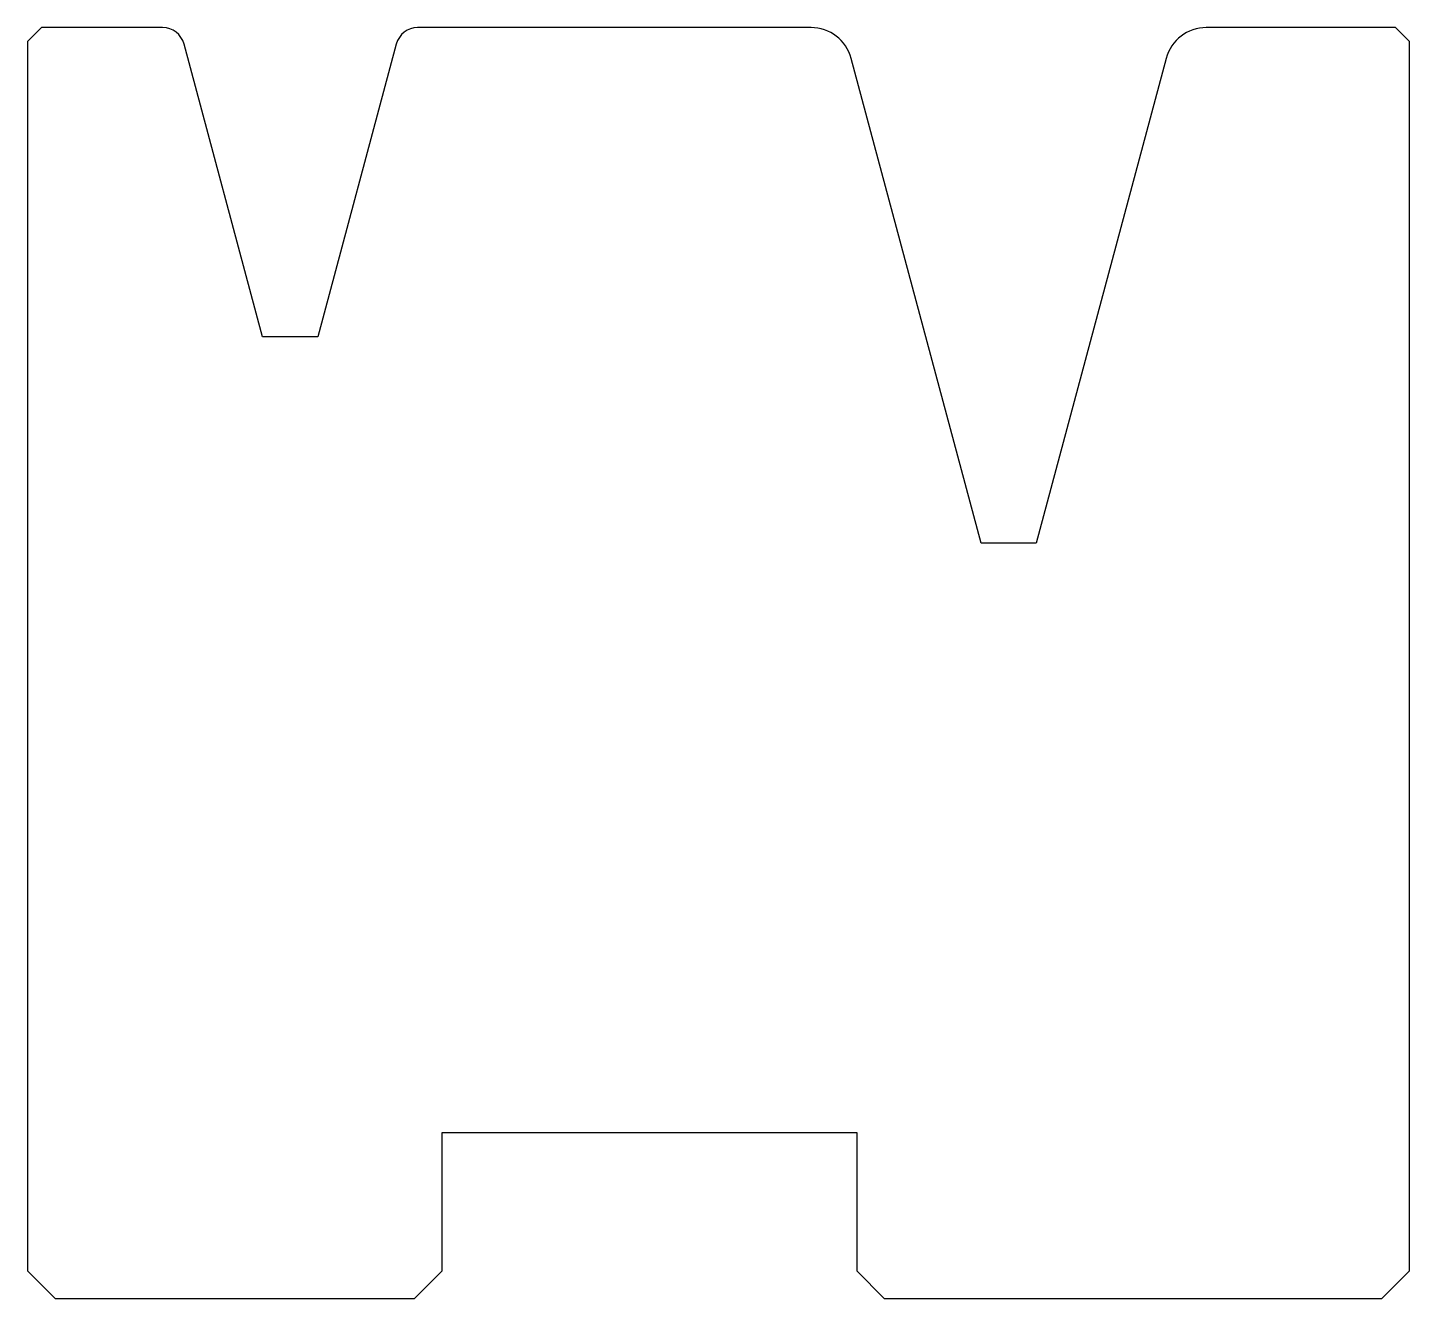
# Model space of a CAD drawing. Header units: metres. Extents: x -27.4 to 22.6, y -25.3 to 20.7.
import ezdxf

# ---------------------------------------------------------------- set-up
doc = ezdxf.new("R2010")
doc.units = ezdxf.units.M

msp = doc.modelspace()

# ---------------------------------------------------------------- linework, layer by layer
for p, q in [((-26.934594, 20.725771), (-27.434594, 20.225771)), ((-22.548456, 20.725771), (-26.934594, 20.725771)), ((0.914415, 20.725771), (-13.320733, 20.725771)), ((22.065406, 20.725771), (15.216396, 20.725771)), ((22.565406, 20.225771), (22.065406, 20.725771)), ((-27.434594, 20.225771), (-27.434594, -24.274229)), ((-18.934594, 9.529618), (-21.775715, 20.132826)), ((-14.093473, 20.132826), (-16.934594, 9.529618)), ((22.565406, -24.274229), (22.565406, 20.225771)), ((7.065406, 2.065516), (2.363304, 19.613999)), ((13.767508, 19.613999), (9.065406, 2.065516)), ((-16.934594, 9.529618), (-18.934594, 9.529618)), ((9.065406, 2.065516), (7.065406, 2.065516)), ((-12.434594, -19.274229), (2.565406, -19.274229)), ((-12.434594, -24.274229), (-12.434594, -19.274229)), ((2.565406, -19.274229), (2.565406, -24.274229)), ((-27.434594, -24.274229), (-26.434594, -25.274229)), ((-13.434594, -25.274229), (-12.434594, -24.274229)), ((2.565406, -24.274229), (3.565406, -25.274229)), ((21.565406, -25.274229), (22.565406, -24.274229)), ((-26.434594, -25.274229), (-13.434594, -25.274229)), ((3.565406, -25.274229), (21.565406, -25.274229))]:
    msp.add_line(p, q)
for centre, radius, start, end in [((-22.548456, 19.925771), 0.8, 15, 90), ((-13.320733, 19.925771), 0.8, 90, 165), ((0.914415, 19.225771), 1.5, 15, 90), ((15.216396, 19.225771), 1.5, 90, 165)]:
    msp.add_arc(centre, radius, start, end)

doc.saveas('drawing.dxf')
